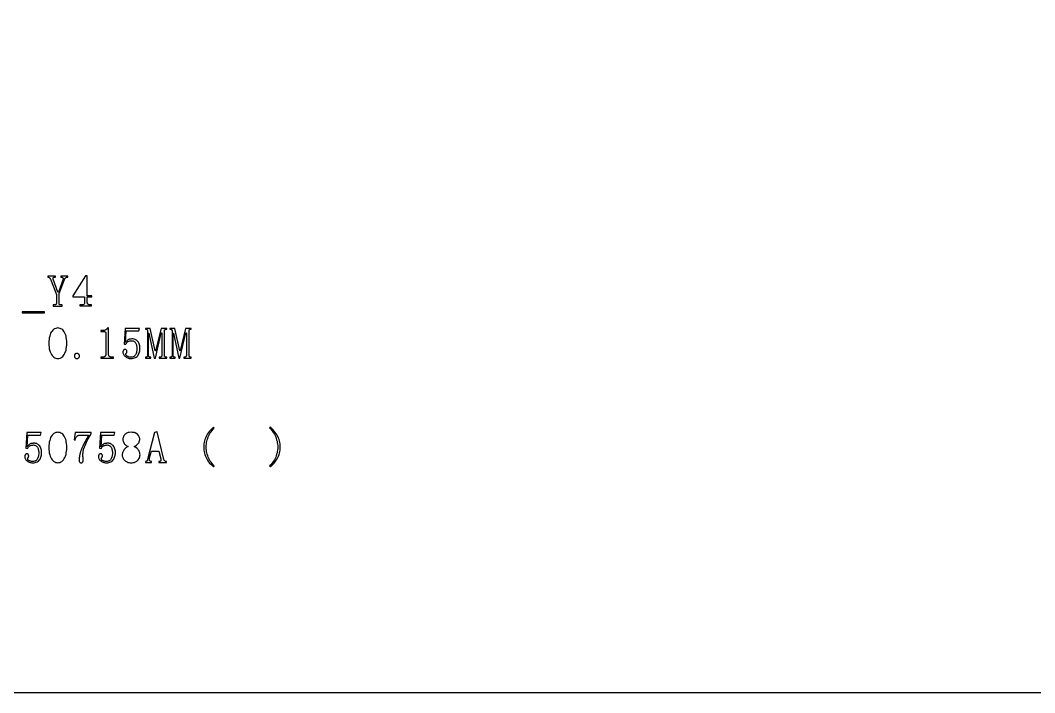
# Model space of a CAD drawing. Extents: x -150 to 150, y -100 to 100.
# Drawn here: x -75.7 to 0, y -100 to -49.8 of the extents above; entities that cross this region are included whole.
import ezdxf

# ---------------------------------------------------------------- set-up
doc = ezdxf.new("R2010")
doc.units = 0
doc.header["$MEASUREMENT"] = 0
doc.layers.get('0').update_dxf_attribs({"linetype": 'CONTINUOUS'})

msp = doc.modelspace()

# ---------------------------------------------------------------- linework, layer by layer
msp.add_lwpolyline([(-150, 99, -0.414214), (-149, 100), (-149, 100), (149, 100), (149, 100, -0.414214), (150, 99), (150, 99), (150, -99), (150, -99, -0.414214), (149, -100), (149, -100), (-149, -100), (-149, -100, -0.414214), (-150, -99), (-150, -99), (-150, 99)], format="xyb")
for points in [[(-72.48, -69.09), (-72.48, -69.11), (-72.48, -69.11), (-72.83, -70.07), (-72.83, -70.07), (-72.86, -70.07), (-72.86, -70.07), (-73.21, -69.11), (-73.21, -69.11), (-73.22, -69.09), (-73.22, -69.09), (-73.22, -69.07), (-73.22, -69.07), (-73.22, -69.05), (-73.22, -69.05), (-73.22, -69.03), (-73.22, -69.03), (-73.22, -69.02), (-73.22, -69.02), (-73.22, -69), (-73.22, -69), (-73.22, -68.99), (-73.22, -68.99), (-73.21, -68.98), (-73.21, -68.98), (-73.21, -68.97), (-73.21, -68.97), (-73.2, -68.97), (-73.2, -68.97), (-73.18, -68.96), (-73.18, -68.96), (-73.17, -68.96), (-73.17, -68.96), (-73.15, -68.96), (-73.15, -68.96), (-73.13, -68.96), (-73.13, -68.96), (-73.05, -68.96), (-73.05, -68.96), (-73.05, -68.88), (-73.05, -68.88), (-73.63, -68.88), (-73.63, -68.88), (-73.63, -68.96), (-73.63, -68.96), (-73.6, -68.96), (-73.6, -68.96), (-73.58, -68.96), (-73.58, -68.96), (-73.57, -68.96), (-73.57, -68.96), (-73.55, -68.96), (-73.55, -68.96), (-73.54, -68.97), (-73.54, -68.97), (-73.53, -68.97), (-73.53, -68.97), (-73.51, -68.98), (-73.51, -68.98), (-73.5, -68.99), (-73.5, -68.99), (-73.49, -69), (-73.49, -69), (-73.48, -69.02), (-73.48, -69.02), (-73.47, -69.03), (-73.47, -69.03), (-73.46, -69.05), (-73.46, -69.05), (-73.45, -69.06), (-73.45, -69.06), (-73.44, -69.08), (-73.44, -69.08), (-73.43, -69.1), (-73.43, -69.1), (-72.98, -70.25), (-72.98, -70.25), (-72.98, -70.92), (-72.98, -70.92), (-72.99, -70.94), (-72.99, -70.94), (-72.99, -70.95), (-72.99, -70.95), (-72.99, -70.96), (-72.99, -70.96), (-73, -70.97), (-73, -70.97), (-73, -70.98), (-73, -70.98), (-73.01, -70.99), (-73.01, -70.99), (-73.02, -71), (-73.02, -71), (-73.03, -71.01), (-73.03, -71.01), (-73.05, -71.02), (-73.05, -71.02), (-73.06, -71.03), (-73.06, -71.03), (-73.07, -71.03), (-73.07, -71.03), (-73.09, -71.03), (-73.09, -71.03), (-73.1, -71.03), (-73.1, -71.03), (-73.22, -71.03), (-73.22, -71.03), (-73.22, -71.11), (-73.22, -71.11), (-72.54, -71.11), (-72.54, -71.11), (-72.54, -71.03), (-72.54, -71.03), (-72.66, -71.03), (-72.66, -71.03), (-72.68, -71.03), (-72.68, -71.03), (-72.69, -71.03), (-72.69, -71.03), (-72.7, -71.03), (-72.7, -71.03), (-72.72, -71.02), (-72.72, -71.02), (-72.73, -71.01), (-72.73, -71.01), (-72.74, -71.01), (-72.74, -71.01), (-72.75, -71), (-72.75, -71), (-72.76, -70.99), (-72.76, -70.99), (-72.76, -70.98), (-72.76, -70.98), (-72.77, -70.97), (-72.77, -70.97), (-72.77, -70.96), (-72.77, -70.96), (-72.77, -70.95), (-72.77, -70.95), (-72.78, -70.94), (-72.78, -70.94), (-72.78, -70.92), (-72.78, -70.92), (-72.78, -70.17), (-72.78, -70.17), (-72.38, -69.13), (-72.38, -69.13), (-72.37, -69.11), (-72.37, -69.11), (-72.36, -69.08), (-72.36, -69.08), (-72.34, -69.06), (-72.34, -69.06), (-72.33, -69.04), (-72.33, -69.04), (-72.32, -69.03), (-72.32, -69.03), (-72.3, -69.01), (-72.3, -69.01), (-72.28, -69), (-72.28, -69), (-72.27, -68.99), (-72.27, -68.99), (-72.25, -68.98), (-72.25, -68.98), (-72.24, -68.97), (-72.24, -68.97), (-72.22, -68.96), (-72.22, -68.96), (-72.2, -68.96), (-72.2, -68.96), (-72.19, -68.96), (-72.19, -68.96), (-72.17, -68.96), (-72.17, -68.96), (-72.13, -68.96), (-72.13, -68.96), (-72.13, -68.88), (-72.13, -68.88), (-72.65, -68.88), (-72.65, -68.88), (-72.65, -68.96), (-72.65, -68.96), (-72.63, -68.96), (-72.63, -68.96), (-72.6, -68.96), (-72.6, -68.96), (-72.58, -68.96), (-72.58, -68.96), (-72.56, -68.96), (-72.56, -68.96), (-72.54, -68.97), (-72.54, -68.97), (-72.52, -68.97), (-72.52, -68.97), (-72.51, -68.98), (-72.51, -68.98), (-72.5, -68.99), (-72.5, -68.99), (-72.49, -69), (-72.49, -69), (-72.49, -69.02), (-72.49, -69.02), (-72.48, -69.03), (-72.48, -69.03), (-72.48, -69.05), (-72.48, -69.05), (-72.48, -69.07), (-72.48, -69.07), (-72.48, -69.09)], [(-70.68, -68.85), (-70.8, -68.85), (-70.8, -68.85), (-71.75, -70.36), (-71.75, -70.36), (-71.75, -70.42), (-71.75, -70.42), (-70.88, -70.42), (-70.88, -70.42), (-70.88, -70.86), (-70.88, -70.86), (-70.89, -70.88), (-70.89, -70.88), (-70.89, -70.92), (-70.89, -70.92), (-70.91, -70.96), (-70.91, -70.96), (-70.94, -70.99), (-70.94, -70.99), (-71, -71.02), (-71, -71.02), (-71.22, -71.02), (-71.22, -71.02), (-71.22, -71.1), (-71.22, -71.1), (-70.36, -71.1), (-70.36, -71.1), (-70.36, -71.02), (-70.36, -71.02), (-70.55, -71.02), (-70.55, -71.02), (-70.59, -71), (-70.59, -71), (-70.6, -70.99), (-70.6, -70.99), (-70.62, -70.98), (-70.62, -70.98), (-70.63, -70.97), (-70.63, -70.97), (-70.65, -70.96), (-70.65, -70.96), (-70.67, -70.92), (-70.67, -70.92), (-70.67, -70.88), (-70.67, -70.88), (-70.68, -70.86), (-70.68, -70.86), (-70.68, -70.42), (-70.68, -70.42), (-70.33, -70.42), (-70.33, -70.42), (-70.33, -70.35), (-70.33, -70.35), (-70.68, -70.35), (-70.68, -70.35), (-70.68, -68.85)], [(-75.53, -71.54), (-75.53, -71.62), (-75.53, -71.62), (-73.88, -71.62), (-73.88, -71.62), (-73.88, -71.54), (-73.88, -71.54), (-75.53, -71.54)], [(-72.87, -72.75), (-72.95, -72.76), (-72.95, -72.76), (-73.03, -72.78), (-73.03, -72.78), (-73.11, -72.81), (-73.11, -72.81), (-73.18, -72.85), (-73.18, -72.85), (-73.24, -72.91), (-73.24, -72.91), (-73.3, -72.98), (-73.3, -72.98), (-73.36, -73.06), (-73.36, -73.06), (-73.41, -73.15), (-73.41, -73.15), (-73.45, -73.25), (-73.45, -73.25), (-73.48, -73.36), (-73.48, -73.36), (-73.51, -73.48), (-73.51, -73.48), (-73.53, -73.6), (-73.53, -73.6), (-73.54, -73.74), (-73.54, -73.74), (-73.54, -74.03), (-73.54, -74.03), (-73.53, -74.17), (-73.53, -74.17), (-73.51, -74.3), (-73.51, -74.3), (-73.45, -74.54), (-73.45, -74.54), (-73.4, -74.64), (-73.4, -74.64), (-73.35, -74.73), (-73.35, -74.73), (-73.29, -74.81), (-73.29, -74.81), (-73.17, -74.93), (-73.17, -74.93), (-73.1, -74.97), (-73.1, -74.97), (-73.03, -75), (-73.03, -75), (-72.95, -75.02), (-72.95, -75.02), (-72.87, -75.03), (-72.87, -75.03), (-72.79, -75.02), (-72.79, -75.02), (-72.71, -75), (-72.71, -75), (-72.64, -74.97), (-72.64, -74.97), (-72.57, -74.93), (-72.57, -74.93), (-72.51, -74.87), (-72.51, -74.87), (-72.45, -74.8), (-72.45, -74.8), (-72.39, -74.72), (-72.39, -74.72), (-72.34, -74.63), (-72.34, -74.63), (-72.26, -74.41), (-72.26, -74.41), (-72.24, -74.29), (-72.24, -74.29), (-72.22, -74.16), (-72.22, -74.16), (-72.21, -74.03), (-72.21, -74.03), (-72.2, -73.88), (-72.2, -73.88), (-72.21, -73.73), (-72.21, -73.73), (-72.22, -73.59), (-72.22, -73.59), (-72.24, -73.46), (-72.24, -73.46), (-72.26, -73.34), (-72.26, -73.34), (-72.3, -73.23), (-72.3, -73.23), (-72.34, -73.13), (-72.34, -73.13), (-72.39, -73.04), (-72.39, -73.04), (-72.51, -72.9), (-72.51, -72.9), (-72.57, -72.85), (-72.57, -72.85), (-72.64, -72.81), (-72.64, -72.81), (-72.71, -72.78), (-72.71, -72.78), (-72.79, -72.76), (-72.79, -72.76), (-72.87, -72.75)], [(-69.08, -74.71), (-69.08, -72.74), (-69.08, -72.74), (-69.14, -72.74), (-69.14, -72.74), (-69.16, -72.76), (-69.16, -72.76), (-69.18, -72.79), (-69.18, -72.79), (-69.19, -72.81), (-69.19, -72.81), (-69.22, -72.83), (-69.22, -72.83), (-69.24, -72.85), (-69.24, -72.85), (-69.27, -72.87), (-69.27, -72.87), (-69.29, -72.89), (-69.29, -72.89), (-69.32, -72.9), (-69.32, -72.9), (-69.35, -72.91), (-69.35, -72.91), (-69.39, -72.93), (-69.39, -72.93), (-69.42, -72.93), (-69.42, -72.93), (-69.46, -72.94), (-69.46, -72.94), (-69.5, -72.94), (-69.5, -72.94), (-69.54, -72.94), (-69.54, -72.94), (-69.66, -72.94), (-69.66, -72.94), (-69.66, -73.02), (-69.66, -73.02), (-69.43, -73.02), (-69.43, -73.02), (-69.41, -73.02), (-69.41, -73.02), (-69.39, -73.02), (-69.39, -73.02), (-69.38, -73.02), (-69.38, -73.02), (-69.36, -73.03), (-69.36, -73.03), (-69.35, -73.03), (-69.35, -73.03), (-69.34, -73.04), (-69.34, -73.04), (-69.33, -73.04), (-69.33, -73.04), (-69.32, -73.05), (-69.32, -73.05), (-69.31, -73.07), (-69.31, -73.07), (-69.3, -73.08), (-69.3, -73.08), (-69.3, -73.09), (-69.3, -73.09), (-69.3, -73.1), (-69.3, -73.1), (-69.29, -73.12), (-69.29, -73.12), (-69.29, -73.14), (-69.29, -73.14), (-69.29, -74.71), (-69.29, -74.71), (-69.29, -74.74), (-69.29, -74.74), (-69.3, -74.77), (-69.3, -74.77), (-69.31, -74.79), (-69.31, -74.79), (-69.31, -74.82), (-69.31, -74.82), (-69.33, -74.84), (-69.33, -74.84), (-69.34, -74.85), (-69.34, -74.85), (-69.36, -74.87), (-69.36, -74.87), (-69.38, -74.88), (-69.38, -74.88), (-69.4, -74.9), (-69.4, -74.9), (-69.42, -74.91), (-69.42, -74.91), (-69.45, -74.92), (-69.45, -74.92), (-69.48, -74.92), (-69.48, -74.92), (-69.51, -74.93), (-69.51, -74.93), (-69.54, -74.93), (-69.54, -74.93), (-69.66, -74.93), (-69.66, -74.93), (-69.66, -75), (-69.66, -75), (-68.71, -75), (-68.71, -75), (-68.71, -74.93), (-68.71, -74.93), (-68.84, -74.93), (-68.84, -74.93), (-68.88, -74.93), (-68.88, -74.93), (-68.91, -74.92), (-68.91, -74.92), (-68.93, -74.92), (-68.93, -74.92), (-68.96, -74.91), (-68.96, -74.91), (-68.98, -74.9), (-68.98, -74.9), (-69.01, -74.88), (-69.01, -74.88), (-69.03, -74.87), (-69.03, -74.87), (-69.04, -74.85), (-69.04, -74.85), (-69.05, -74.84), (-69.05, -74.84), (-69.07, -74.82), (-69.07, -74.82), (-69.07, -74.79), (-69.07, -74.79), (-69.08, -74.77), (-69.08, -74.77), (-69.08, -74.74), (-69.08, -74.74), (-69.08, -74.71)], [(-67.24, -73.57), (-67.31, -73.57), (-67.31, -73.57), (-67.35, -73.57), (-67.35, -73.57), (-67.38, -73.57), (-67.38, -73.57), (-67.42, -73.58), (-67.42, -73.58), (-67.45, -73.58), (-67.45, -73.58), (-67.49, -73.59), (-67.49, -73.59), (-67.52, -73.59), (-67.52, -73.59), (-67.56, -73.6), (-67.56, -73.6), (-67.6, -73.62), (-67.6, -73.62), (-67.63, -73.64), (-67.63, -73.64), (-67.67, -73.66), (-67.67, -73.66), (-67.71, -73.7), (-67.71, -73.7), (-67.74, -73.73), (-67.74, -73.73), (-67.78, -73.78), (-67.78, -73.78), (-67.82, -73.83), (-67.82, -73.83), (-67.77, -72.97), (-67.77, -72.97), (-66.83, -72.97), (-66.83, -72.97), (-66.78, -72.78), (-66.78, -72.78), (-67.85, -72.78), (-67.85, -72.78), (-67.92, -73.95), (-67.92, -73.95), (-67.8, -73.97), (-67.8, -73.97), (-67.78, -73.92), (-67.78, -73.92), (-67.75, -73.88), (-67.75, -73.88), (-67.73, -73.85), (-67.73, -73.85), (-67.7, -73.82), (-67.7, -73.82), (-67.67, -73.79), (-67.67, -73.79), (-67.64, -73.77), (-67.64, -73.77), (-67.61, -73.75), (-67.61, -73.75), (-67.58, -73.74), (-67.58, -73.74), (-67.55, -73.73), (-67.55, -73.73), (-67.51, -73.72), (-67.51, -73.72), (-67.48, -73.71), (-67.48, -73.71), (-67.44, -73.71), (-67.44, -73.71), (-67.4, -73.7), (-67.4, -73.7), (-67.36, -73.7), (-67.36, -73.7), (-67.31, -73.71), (-67.31, -73.71), (-67.26, -73.72), (-67.26, -73.72), (-67.21, -73.73), (-67.21, -73.73), (-67.17, -73.75), (-67.17, -73.75), (-67.13, -73.78), (-67.13, -73.78), (-67.1, -73.82), (-67.1, -73.82), (-67.07, -73.86), (-67.07, -73.86), (-67.04, -73.91), (-67.04, -73.91), (-67.02, -73.96), (-67.02, -73.96), (-67, -74.02), (-67, -74.02), (-66.99, -74.08), (-66.99, -74.08), (-66.98, -74.14), (-66.98, -74.14), (-66.97, -74.21), (-66.97, -74.21), (-66.97, -74.29), (-66.97, -74.29), (-66.97, -74.37), (-66.97, -74.37), (-66.98, -74.45), (-66.98, -74.45), (-66.99, -74.52), (-66.99, -74.52), (-67.01, -74.59), (-67.01, -74.59), (-67.03, -74.65), (-67.03, -74.65), (-67.05, -74.71), (-67.05, -74.71), (-67.08, -74.76), (-67.08, -74.76), (-67.12, -74.81), (-67.12, -74.81), (-67.15, -74.85), (-67.15, -74.85), (-67.2, -74.88), (-67.2, -74.88), (-67.24, -74.9), (-67.24, -74.9), (-67.29, -74.92), (-67.29, -74.92), (-67.34, -74.93), (-67.34, -74.93), (-67.4, -74.94), (-67.4, -74.94), (-67.44, -74.93), (-67.44, -74.93), (-67.48, -74.93), (-67.48, -74.93), (-67.52, -74.93), (-67.52, -74.93), (-67.56, -74.92), (-67.56, -74.92), (-67.6, -74.91), (-67.6, -74.91), (-67.63, -74.89), (-67.63, -74.89), (-67.67, -74.88), (-67.67, -74.88), (-67.7, -74.86), (-67.7, -74.86), (-67.73, -74.84), (-67.73, -74.84), (-67.75, -74.82), (-67.75, -74.82), (-67.77, -74.8), (-67.77, -74.8), (-67.78, -74.78), (-67.78, -74.78), (-67.79, -74.75), (-67.79, -74.75), (-67.79, -74.72), (-67.79, -74.72), (-67.79, -74.71), (-67.79, -74.71), (-67.79, -74.69), (-67.79, -74.69), (-67.79, -74.68), (-67.79, -74.68), (-67.78, -74.66), (-67.78, -74.66), (-67.77, -74.65), (-67.77, -74.65), (-67.76, -74.64), (-67.76, -74.64), (-67.75, -74.63), (-67.75, -74.63), (-67.74, -74.61), (-67.74, -74.61), (-67.73, -74.6), (-67.73, -74.6), (-67.72, -74.58), (-67.72, -74.58), (-67.72, -74.56), (-67.72, -74.56), (-67.71, -74.54), (-67.71, -74.54), (-67.71, -74.52), (-67.71, -74.52), (-67.71, -74.5), (-67.71, -74.5), (-67.71, -74.49), (-67.71, -74.49), (-67.71, -74.48), (-67.71, -74.48), (-67.72, -74.47), (-67.72, -74.47), (-67.72, -74.45), (-67.72, -74.45), (-67.73, -74.44), (-67.73, -74.44), (-67.73, -74.43), (-67.73, -74.43), (-67.74, -74.41), (-67.74, -74.41), (-67.75, -74.4), (-67.75, -74.4), (-67.76, -74.39), (-67.76, -74.39), (-67.77, -74.38), (-67.77, -74.38), (-67.79, -74.37), (-67.79, -74.37), (-67.8, -74.37), (-67.8, -74.37), (-67.82, -74.36), (-67.82, -74.36), (-67.84, -74.36), (-67.84, -74.36), (-67.87, -74.36), (-67.87, -74.36), (-67.89, -74.37), (-67.89, -74.37), (-67.91, -74.37), (-67.91, -74.37), (-67.92, -74.38), (-67.92, -74.38), (-67.94, -74.39), (-67.94, -74.39), (-67.96, -74.4), (-67.96, -74.4), (-67.97, -74.42), (-67.97, -74.42), (-67.98, -74.44), (-67.98, -74.44), (-67.99, -74.45), (-67.99, -74.45), (-68, -74.47), (-68, -74.47), (-68, -74.49), (-68, -74.49), (-68.01, -74.51), (-68.01, -74.51), (-68.01, -74.53), (-68.01, -74.53), (-68.01, -74.55), (-68.01, -74.55), (-68.01, -74.61), (-68.01, -74.61), (-68, -74.66), (-68, -74.66), (-67.98, -74.71), (-67.98, -74.71), (-67.95, -74.76), (-67.95, -74.76), (-67.92, -74.8), (-67.92, -74.8), (-67.88, -74.85), (-67.88, -74.85), (-67.83, -74.89), (-67.83, -74.89), (-67.78, -74.92), (-67.78, -74.92), (-67.72, -74.96), (-67.72, -74.96), (-67.67, -74.98), (-67.67, -74.98), (-67.61, -75), (-67.61, -75), (-67.54, -75.02), (-67.54, -75.02), (-67.48, -75.02), (-67.48, -75.02), (-67.41, -75.03), (-67.41, -75.03), (-67.32, -75.02), (-67.32, -75.02), (-67.23, -75.01), (-67.23, -75.01), (-67.15, -74.99), (-67.15, -74.99), (-67.08, -74.96), (-67.08, -74.96), (-67.02, -74.92), (-67.02, -74.92), (-66.96, -74.87), (-66.96, -74.87), (-66.91, -74.82), (-66.91, -74.82), (-66.87, -74.76), (-66.87, -74.76), (-66.83, -74.69), (-66.83, -74.69), (-66.8, -74.61), (-66.8, -74.61), (-66.77, -74.53), (-66.77, -74.53), (-66.76, -74.45), (-66.76, -74.45), (-66.75, -74.35), (-66.75, -74.35), (-66.74, -74.25), (-66.74, -74.25), (-66.75, -74.17), (-66.75, -74.17), (-66.76, -74.09), (-66.76, -74.09), (-66.77, -74.01), (-66.77, -74.01), (-66.79, -73.94), (-66.79, -73.94), (-66.82, -73.87), (-66.82, -73.87), (-66.86, -73.81), (-66.86, -73.81), (-66.9, -73.75), (-66.9, -73.75), (-66.95, -73.7), (-66.95, -73.7), (-67, -73.66), (-67, -73.66), (-67.05, -73.63), (-67.05, -73.63), (-67.11, -73.6), (-67.11, -73.6), (-67.17, -73.58), (-67.17, -73.58), (-67.24, -73.57)], [(-64.91, -74.83), (-64.91, -74.82), (-64.91, -74.82), (-64.91, -72.95), (-64.91, -72.95), (-64.91, -72.94), (-64.91, -72.94), (-64.91, -72.93), (-64.91, -72.93), (-64.9, -72.91), (-64.9, -72.91), (-64.9, -72.9), (-64.9, -72.9), (-64.9, -72.89), (-64.9, -72.89), (-64.89, -72.89), (-64.89, -72.89), (-64.88, -72.88), (-64.88, -72.88), (-64.87, -72.87), (-64.87, -72.87), (-64.86, -72.87), (-64.86, -72.87), (-64.85, -72.86), (-64.85, -72.86), (-64.84, -72.86), (-64.84, -72.86), (-64.83, -72.85), (-64.83, -72.85), (-64.82, -72.85), (-64.82, -72.85), (-64.8, -72.85), (-64.8, -72.85), (-64.74, -72.85), (-64.74, -72.85), (-64.74, -72.78), (-64.74, -72.78), (-65.16, -72.78), (-65.16, -72.78), (-65.58, -74.47), (-65.58, -74.47), (-65.6, -74.47), (-65.6, -74.47), (-65.98, -72.78), (-65.98, -72.78), (-66.33, -72.78), (-66.33, -72.78), (-66.33, -72.85), (-66.33, -72.85), (-66.29, -72.85), (-66.29, -72.85), (-66.27, -72.85), (-66.27, -72.85), (-66.26, -72.85), (-66.26, -72.85), (-66.24, -72.86), (-66.24, -72.86), (-66.23, -72.86), (-66.23, -72.86), (-66.22, -72.87), (-66.22, -72.87), (-66.21, -72.87), (-66.21, -72.87), (-66.2, -72.88), (-66.2, -72.88), (-66.19, -72.89), (-66.19, -72.89), (-66.18, -72.9), (-66.18, -72.9), (-66.18, -72.91), (-66.18, -72.91), (-66.18, -72.93), (-66.18, -72.93), (-66.18, -72.94), (-66.18, -72.94), (-66.18, -72.95), (-66.18, -72.95), (-66.18, -74.82), (-66.18, -74.82), (-66.18, -74.83), (-66.18, -74.83), (-66.18, -74.85), (-66.18, -74.85), (-66.18, -74.86), (-66.18, -74.86), (-66.19, -74.87), (-66.19, -74.87), (-66.19, -74.88), (-66.19, -74.88), (-66.2, -74.89), (-66.2, -74.89), (-66.21, -74.89), (-66.21, -74.89), (-66.22, -74.9), (-66.22, -74.9), (-66.23, -74.91), (-66.23, -74.91), (-66.24, -74.92), (-66.24, -74.92), (-66.25, -74.92), (-66.25, -74.92), (-66.27, -74.92), (-66.27, -74.92), (-66.28, -74.93), (-66.28, -74.93), (-66.3, -74.93), (-66.3, -74.93), (-66.33, -74.93), (-66.33, -74.93), (-66.33, -75), (-66.33, -75), (-65.94, -75), (-65.94, -75), (-65.94, -74.93), (-65.94, -74.93), (-65.98, -74.93), (-65.98, -74.93), (-66, -74.93), (-66, -74.93), (-66.02, -74.92), (-66.02, -74.92), (-66.03, -74.92), (-66.03, -74.92), (-66.04, -74.92), (-66.04, -74.92), (-66.06, -74.91), (-66.06, -74.91), (-66.07, -74.9), (-66.07, -74.9), (-66.08, -74.89), (-66.08, -74.89), (-66.09, -74.88), (-66.09, -74.88), (-66.09, -74.87), (-66.09, -74.87), (-66.1, -74.86), (-66.1, -74.86), (-66.1, -74.85), (-66.1, -74.85), (-66.1, -74.83), (-66.1, -74.83), (-66.1, -74.82), (-66.1, -74.82), (-66.1, -73.15), (-66.1, -73.15), (-66.08, -73.15), (-66.08, -73.15), (-65.68, -75), (-65.68, -75), (-65.59, -75), (-65.59, -75), (-65.15, -73.11), (-65.15, -73.11), (-65.12, -73.11), (-65.12, -73.11), (-65.12, -74.82), (-65.12, -74.82), (-65.12, -74.83), (-65.12, -74.83), (-65.12, -74.85), (-65.12, -74.85), (-65.12, -74.86), (-65.12, -74.86), (-65.13, -74.87), (-65.13, -74.87), (-65.13, -74.88), (-65.13, -74.88), (-65.14, -74.89), (-65.14, -74.89), (-65.15, -74.89), (-65.15, -74.89), (-65.16, -74.9), (-65.16, -74.9), (-65.17, -74.91), (-65.17, -74.91), (-65.18, -74.92), (-65.18, -74.92), (-65.19, -74.92), (-65.19, -74.92), (-65.21, -74.92), (-65.21, -74.92), (-65.22, -74.93), (-65.22, -74.93), (-65.24, -74.93), (-65.24, -74.93), (-65.3, -74.93), (-65.3, -74.93), (-65.3, -75), (-65.3, -75), (-64.74, -75), (-64.74, -75), (-64.74, -74.93), (-64.74, -74.93), (-64.8, -74.93), (-64.8, -74.93), (-64.82, -74.93), (-64.82, -74.93), (-64.83, -74.92), (-64.83, -74.92), (-64.84, -74.92), (-64.84, -74.92), (-64.85, -74.92), (-64.85, -74.92), (-64.86, -74.91), (-64.86, -74.91), (-64.87, -74.9), (-64.87, -74.9), (-64.88, -74.89), (-64.88, -74.89), (-64.89, -74.89), (-64.89, -74.89), (-64.9, -74.88), (-64.9, -74.88), (-64.9, -74.87), (-64.9, -74.87), (-64.9, -74.86), (-64.9, -74.86), (-64.91, -74.85), (-64.91, -74.85), (-64.91, -74.83)], [(-63.08, -74.83), (-63.08, -74.82), (-63.08, -74.82), (-63.08, -72.95), (-63.08, -72.95), (-63.08, -72.94), (-63.08, -72.94), (-63.07, -72.93), (-63.07, -72.93), (-63.07, -72.91), (-63.07, -72.91), (-63.07, -72.9), (-63.07, -72.9), (-63.06, -72.89), (-63.06, -72.89), (-63.05, -72.88), (-63.05, -72.88), (-63.04, -72.87), (-63.04, -72.87), (-63.03, -72.87), (-63.03, -72.87), (-63.02, -72.86), (-63.02, -72.86), (-63.01, -72.86), (-63.01, -72.86), (-63, -72.85), (-63, -72.85), (-62.98, -72.85), (-62.98, -72.85), (-62.97, -72.85), (-62.97, -72.85), (-62.91, -72.85), (-62.91, -72.85), (-62.91, -72.78), (-62.91, -72.78), (-63.33, -72.78), (-63.33, -72.78), (-63.74, -74.47), (-63.74, -74.47), (-63.77, -74.47), (-63.77, -74.47), (-64.14, -72.78), (-64.14, -72.78), (-64.5, -72.78), (-64.5, -72.78), (-64.5, -72.85), (-64.5, -72.85), (-64.46, -72.85), (-64.46, -72.85), (-64.44, -72.85), (-64.44, -72.85), (-64.42, -72.85), (-64.42, -72.85), (-64.41, -72.86), (-64.41, -72.86), (-64.4, -72.86), (-64.4, -72.86), (-64.39, -72.87), (-64.39, -72.87), (-64.38, -72.87), (-64.38, -72.87), (-64.37, -72.88), (-64.37, -72.88), (-64.36, -72.89), (-64.36, -72.89), (-64.35, -72.9), (-64.35, -72.9), (-64.35, -72.91), (-64.35, -72.91), (-64.34, -72.93), (-64.34, -72.93), (-64.34, -72.94), (-64.34, -72.94), (-64.34, -72.95), (-64.34, -72.95), (-64.34, -74.82), (-64.34, -74.82), (-64.34, -74.83), (-64.34, -74.83), (-64.35, -74.85), (-64.35, -74.85), (-64.35, -74.86), (-64.35, -74.86), (-64.35, -74.87), (-64.35, -74.87), (-64.36, -74.88), (-64.36, -74.88), (-64.37, -74.89), (-64.37, -74.89), (-64.38, -74.89), (-64.38, -74.89), (-64.38, -74.9), (-64.38, -74.9), (-64.39, -74.91), (-64.39, -74.91), (-64.41, -74.92), (-64.41, -74.92), (-64.42, -74.92), (-64.42, -74.92), (-64.43, -74.92), (-64.43, -74.92), (-64.45, -74.93), (-64.45, -74.93), (-64.47, -74.93), (-64.47, -74.93), (-64.5, -74.93), (-64.5, -74.93), (-64.5, -75), (-64.5, -75), (-64.11, -75), (-64.11, -75), (-64.11, -74.93), (-64.11, -74.93), (-64.15, -74.93), (-64.15, -74.93), (-64.17, -74.93), (-64.17, -74.93), (-64.18, -74.92), (-64.18, -74.92), (-64.2, -74.92), (-64.2, -74.92), (-64.21, -74.92), (-64.21, -74.92), (-64.22, -74.91), (-64.22, -74.91), (-64.23, -74.9), (-64.23, -74.9), (-64.24, -74.89), (-64.24, -74.89), (-64.25, -74.89), (-64.25, -74.89), (-64.26, -74.88), (-64.26, -74.88), (-64.26, -74.87), (-64.26, -74.87), (-64.26, -74.86), (-64.26, -74.86), (-64.27, -74.85), (-64.27, -74.85), (-64.27, -74.83), (-64.27, -74.83), (-64.27, -74.82), (-64.27, -74.82), (-64.27, -73.15), (-64.27, -73.15), (-64.24, -73.15), (-64.24, -73.15), (-63.84, -75), (-63.84, -75), (-63.76, -75), (-63.76, -75), (-63.32, -73.11), (-63.32, -73.11), (-63.28, -73.11), (-63.28, -73.11), (-63.28, -74.82), (-63.28, -74.82), (-63.29, -74.83), (-63.29, -74.83), (-63.29, -74.85), (-63.29, -74.85), (-63.29, -74.86), (-63.29, -74.86), (-63.3, -74.87), (-63.3, -74.87), (-63.3, -74.88), (-63.3, -74.88), (-63.31, -74.89), (-63.31, -74.89), (-63.32, -74.89), (-63.32, -74.89), (-63.33, -74.9), (-63.33, -74.9), (-63.34, -74.91), (-63.34, -74.91), (-63.35, -74.92), (-63.35, -74.92), (-63.36, -74.92), (-63.36, -74.92), (-63.37, -74.92), (-63.37, -74.92), (-63.39, -74.93), (-63.39, -74.93), (-63.41, -74.93), (-63.41, -74.93), (-63.47, -74.93), (-63.47, -74.93), (-63.47, -75), (-63.47, -75), (-62.91, -75), (-62.91, -75), (-62.91, -74.93), (-62.91, -74.93), (-62.97, -74.93), (-62.97, -74.93), (-62.98, -74.93), (-62.98, -74.93), (-63, -74.92), (-63, -74.92), (-63.01, -74.92), (-63.01, -74.92), (-63.02, -74.92), (-63.02, -74.92), (-63.03, -74.91), (-63.03, -74.91), (-63.04, -74.9), (-63.04, -74.9), (-63.05, -74.89), (-63.05, -74.89), (-63.06, -74.89), (-63.06, -74.89), (-63.06, -74.88), (-63.06, -74.88), (-63.07, -74.87), (-63.07, -74.87), (-63.07, -74.86), (-63.07, -74.86), (-63.07, -74.85), (-63.07, -74.85), (-63.08, -74.83)], [(-71.47, -75.03), (-71.45, -75.04), (-71.45, -75.04), (-71.43, -75.03), (-71.43, -75.03), (-71.41, -75.03), (-71.41, -75.03), (-71.39, -75.03), (-71.39, -75.03), (-71.37, -75.02), (-71.37, -75.02), (-71.35, -75.01), (-71.35, -75.01), (-71.33, -74.99), (-71.33, -74.99), (-71.32, -74.98), (-71.32, -74.98), (-71.3, -74.96), (-71.3, -74.96), (-71.29, -74.95), (-71.29, -74.95), (-71.27, -74.93), (-71.27, -74.93), (-71.26, -74.91), (-71.26, -74.91), (-71.26, -74.88), (-71.26, -74.88), (-71.25, -74.86), (-71.25, -74.86), (-71.25, -74.84), (-71.25, -74.84), (-71.25, -74.81), (-71.25, -74.81), (-71.26, -74.79), (-71.26, -74.79), (-71.26, -74.77), (-71.26, -74.77), (-71.27, -74.76), (-71.27, -74.76), (-71.29, -74.74), (-71.29, -74.74), (-71.3, -74.72), (-71.3, -74.72), (-71.32, -74.7), (-71.32, -74.7), (-71.33, -74.69), (-71.33, -74.69), (-71.35, -74.67), (-71.35, -74.67), (-71.37, -74.66), (-71.37, -74.66), (-71.39, -74.65), (-71.39, -74.65), (-71.41, -74.65), (-71.41, -74.65), (-71.43, -74.65), (-71.43, -74.65), (-71.45, -74.64), (-71.45, -74.64), (-71.47, -74.65), (-71.47, -74.65), (-71.49, -74.65), (-71.49, -74.65), (-71.51, -74.65), (-71.51, -74.65), (-71.53, -74.66), (-71.53, -74.66), (-71.55, -74.67), (-71.55, -74.67), (-71.57, -74.68), (-71.57, -74.68), (-71.58, -74.69), (-71.58, -74.69), (-71.6, -74.71), (-71.6, -74.71), (-71.61, -74.73), (-71.61, -74.73), (-71.62, -74.74), (-71.62, -74.74), (-71.63, -74.77), (-71.63, -74.77), (-71.64, -74.79), (-71.64, -74.79), (-71.64, -74.81), (-71.64, -74.81), (-71.64, -74.84), (-71.64, -74.84), (-71.64, -74.86), (-71.64, -74.86), (-71.64, -74.88), (-71.64, -74.88), (-71.63, -74.91), (-71.63, -74.91), (-71.62, -74.93), (-71.62, -74.93), (-71.61, -74.95), (-71.61, -74.95), (-71.6, -74.96), (-71.6, -74.96), (-71.58, -74.98), (-71.58, -74.98), (-71.57, -74.99), (-71.57, -74.99), (-71.55, -75.01), (-71.55, -75.01), (-71.53, -75.02), (-71.53, -75.02), (-71.51, -75.03), (-71.51, -75.03), (-71.49, -75.03), (-71.49, -75.03), (-71.47, -75.03)], [(-61.28, -80.31), (-61.19, -80.22), (-61.19, -80.22), (-61.26, -80.16), (-61.26, -80.16), (-61.36, -80.26), (-61.36, -80.26), (-61.45, -80.35), (-61.45, -80.35), (-61.54, -80.45), (-61.54, -80.45), (-61.62, -80.56), (-61.62, -80.56), (-61.69, -80.66), (-61.69, -80.66), (-61.75, -80.76), (-61.75, -80.76), (-61.81, -80.87), (-61.81, -80.87), (-61.86, -80.97), (-61.86, -80.97), (-61.9, -81.08), (-61.9, -81.08), (-61.93, -81.19), (-61.93, -81.19), (-61.95, -81.3), (-61.95, -81.3), (-61.97, -81.41), (-61.97, -81.41), (-61.98, -81.53), (-61.98, -81.53), (-61.98, -81.64), (-61.98, -81.64), (-61.98, -81.76), (-61.98, -81.76), (-61.97, -81.87), (-61.97, -81.87), (-61.95, -81.99), (-61.95, -81.99), (-61.93, -82.1), (-61.93, -82.1), (-61.9, -82.21), (-61.9, -82.21), (-61.86, -82.32), (-61.86, -82.32), (-61.81, -82.43), (-61.81, -82.43), (-61.75, -82.53), (-61.75, -82.53), (-61.69, -82.63), (-61.69, -82.63), (-61.62, -82.74), (-61.62, -82.74), (-61.54, -82.84), (-61.54, -82.84), (-61.45, -82.93), (-61.45, -82.93), (-61.36, -83.03), (-61.36, -83.03), (-61.26, -83.13), (-61.26, -83.13), (-61.19, -83.06), (-61.19, -83.06), (-61.28, -82.97), (-61.28, -82.97), (-61.35, -82.88), (-61.35, -82.88), (-61.42, -82.78), (-61.42, -82.78), (-61.49, -82.69), (-61.49, -82.69), (-61.54, -82.59), (-61.54, -82.59), (-61.6, -82.49), (-61.6, -82.49), (-61.64, -82.39), (-61.64, -82.39), (-61.68, -82.29), (-61.68, -82.29), (-61.72, -82.19), (-61.72, -82.19), (-61.74, -82.09), (-61.74, -82.09), (-61.77, -81.98), (-61.77, -81.98), (-61.78, -81.87), (-61.78, -81.87), (-61.79, -81.76), (-61.79, -81.76), (-61.79, -81.64), (-61.79, -81.64), (-61.79, -81.53), (-61.79, -81.53), (-61.78, -81.42), (-61.78, -81.42), (-61.77, -81.31), (-61.77, -81.31), (-61.74, -81.21), (-61.74, -81.21), (-61.72, -81.1), (-61.72, -81.1), (-61.68, -81), (-61.68, -81), (-61.64, -80.89), (-61.64, -80.89), (-61.6, -80.79), (-61.6, -80.79), (-61.54, -80.69), (-61.54, -80.69), (-61.49, -80.59), (-61.49, -80.59), (-61.42, -80.5), (-61.42, -80.5), (-61.35, -80.4), (-61.35, -80.4), (-61.28, -80.31)], [(-57, -80.16), (-57.06, -80.22), (-57.06, -80.22), (-56.98, -80.31), (-56.98, -80.31), (-56.9, -80.4), (-56.9, -80.4), (-56.83, -80.5), (-56.83, -80.5), (-56.77, -80.59), (-56.77, -80.59), (-56.71, -80.69), (-56.71, -80.69), (-56.66, -80.79), (-56.66, -80.79), (-56.61, -80.89), (-56.61, -80.89), (-56.57, -81), (-56.57, -81), (-56.54, -81.1), (-56.54, -81.1), (-56.51, -81.21), (-56.51, -81.21), (-56.49, -81.31), (-56.49, -81.31), (-56.47, -81.42), (-56.47, -81.42), (-56.46, -81.53), (-56.46, -81.53), (-56.46, -81.64), (-56.46, -81.64), (-56.46, -81.76), (-56.46, -81.76), (-56.47, -81.87), (-56.47, -81.87), (-56.49, -81.98), (-56.49, -81.98), (-56.51, -82.09), (-56.51, -82.09), (-56.54, -82.19), (-56.54, -82.19), (-56.57, -82.29), (-56.57, -82.29), (-56.61, -82.39), (-56.61, -82.39), (-56.66, -82.49), (-56.66, -82.49), (-56.71, -82.59), (-56.71, -82.59), (-56.77, -82.69), (-56.77, -82.69), (-56.83, -82.78), (-56.83, -82.78), (-56.9, -82.88), (-56.9, -82.88), (-56.98, -82.97), (-56.98, -82.97), (-57.06, -83.06), (-57.06, -83.06), (-57, -83.13), (-57, -83.13), (-56.9, -83.03), (-56.9, -83.03), (-56.81, -82.93), (-56.81, -82.93), (-56.72, -82.84), (-56.72, -82.84), (-56.64, -82.74), (-56.64, -82.74), (-56.57, -82.63), (-56.57, -82.63), (-56.51, -82.53), (-56.51, -82.53), (-56.45, -82.43), (-56.45, -82.43), (-56.4, -82.32), (-56.4, -82.32), (-56.36, -82.21), (-56.36, -82.21), (-56.33, -82.1), (-56.33, -82.1), (-56.3, -81.99), (-56.3, -81.99), (-56.28, -81.87), (-56.28, -81.87), (-56.27, -81.76), (-56.27, -81.76), (-56.27, -81.64), (-56.27, -81.64), (-56.27, -81.53), (-56.27, -81.53), (-56.28, -81.41), (-56.28, -81.41), (-56.3, -81.3), (-56.3, -81.3), (-56.33, -81.19), (-56.33, -81.19), (-56.36, -81.08), (-56.36, -81.08), (-56.4, -80.97), (-56.4, -80.97), (-56.45, -80.87), (-56.45, -80.87), (-56.51, -80.76), (-56.51, -80.76), (-56.57, -80.66), (-56.57, -80.66), (-56.64, -80.56), (-56.64, -80.56), (-56.72, -80.45), (-56.72, -80.45), (-56.81, -80.35), (-56.81, -80.35), (-56.9, -80.26), (-56.9, -80.26), (-57, -80.16)], [(-74.57, -81.36), (-74.64, -81.36), (-74.64, -81.36), (-74.68, -81.36), (-74.68, -81.36), (-74.71, -81.36), (-74.71, -81.36), (-74.75, -81.37), (-74.75, -81.37), (-74.79, -81.37), (-74.79, -81.37), (-74.82, -81.38), (-74.82, -81.38), (-74.86, -81.39), (-74.86, -81.39), (-74.89, -81.39), (-74.89, -81.39), (-74.93, -81.41), (-74.93, -81.41), (-74.96, -81.43), (-74.96, -81.43), (-75, -81.46), (-75, -81.46), (-75.04, -81.49), (-75.04, -81.49), (-75.08, -81.53), (-75.08, -81.53), (-75.11, -81.57), (-75.11, -81.57), (-75.15, -81.62), (-75.15, -81.62), (-75.1, -80.76), (-75.1, -80.76), (-74.16, -80.76), (-74.16, -80.76), (-74.12, -80.57), (-74.12, -80.57), (-75.18, -80.57), (-75.18, -80.57), (-75.25, -81.74), (-75.25, -81.74), (-75.13, -81.76), (-75.13, -81.76), (-75.11, -81.72), (-75.11, -81.72), (-75.08, -81.68), (-75.08, -81.68), (-75.06, -81.64), (-75.06, -81.64), (-75.03, -81.61), (-75.03, -81.61), (-75, -81.58), (-75, -81.58), (-74.97, -81.56), (-74.97, -81.56), (-74.94, -81.54), (-74.94, -81.54), (-74.91, -81.53), (-74.91, -81.53), (-74.88, -81.52), (-74.88, -81.52), (-74.85, -81.51), (-74.85, -81.51), (-74.81, -81.5), (-74.81, -81.5), (-74.77, -81.5), (-74.77, -81.5), (-74.73, -81.5), (-74.73, -81.5), (-74.69, -81.49), (-74.69, -81.49), (-74.64, -81.5), (-74.64, -81.5), (-74.59, -81.51), (-74.59, -81.51), (-74.55, -81.52), (-74.55, -81.52), (-74.5, -81.55), (-74.5, -81.55), (-74.47, -81.58), (-74.47, -81.58), (-74.43, -81.61), (-74.43, -81.61), (-74.4, -81.65), (-74.4, -81.65), (-74.37, -81.7), (-74.37, -81.7), (-74.35, -81.75), (-74.35, -81.75), (-74.33, -81.81), (-74.33, -81.81), (-74.32, -81.87), (-74.32, -81.87), (-74.31, -81.93), (-74.31, -81.93), (-74.3, -82), (-74.3, -82), (-74.3, -82.08), (-74.3, -82.08), (-74.3, -82.16), (-74.3, -82.16), (-74.31, -82.24), (-74.31, -82.24), (-74.32, -82.32), (-74.32, -82.32), (-74.34, -82.38), (-74.34, -82.38), (-74.36, -82.45), (-74.36, -82.45), (-74.39, -82.5), (-74.39, -82.5), (-74.42, -82.55), (-74.42, -82.55), (-74.45, -82.6), (-74.45, -82.6), (-74.49, -82.64), (-74.49, -82.64), (-74.53, -82.67), (-74.53, -82.67), (-74.57, -82.7), (-74.57, -82.7), (-74.62, -82.71), (-74.62, -82.71), (-74.68, -82.72), (-74.68, -82.72), (-74.73, -82.73), (-74.73, -82.73), (-74.77, -82.73), (-74.77, -82.73), (-74.81, -82.72), (-74.81, -82.72), (-74.85, -82.72), (-74.85, -82.72), (-74.89, -82.71), (-74.89, -82.71), (-74.93, -82.7), (-74.93, -82.7), (-74.97, -82.68), (-74.97, -82.68), (-75, -82.67), (-75, -82.67), (-75.03, -82.65), (-75.03, -82.65), (-75.06, -82.64), (-75.06, -82.64), (-75.09, -82.62), (-75.09, -82.62), (-75.1, -82.59), (-75.1, -82.59), (-75.12, -82.57), (-75.12, -82.57), (-75.12, -82.54), (-75.12, -82.54), (-75.13, -82.51), (-75.13, -82.51), (-75.13, -82.5), (-75.13, -82.5), (-75.12, -82.48), (-75.12, -82.48), (-75.12, -82.47), (-75.12, -82.47), (-75.11, -82.46), (-75.11, -82.46), (-75.1, -82.44), (-75.1, -82.44), (-75.1, -82.43), (-75.1, -82.43), (-75.08, -82.42), (-75.08, -82.42), (-75.07, -82.4), (-75.07, -82.4), (-75.06, -82.39), (-75.06, -82.39), (-75.06, -82.37), (-75.06, -82.37), (-75.05, -82.35), (-75.05, -82.35), (-75.05, -82.34), (-75.05, -82.34), (-75.04, -82.32), (-75.04, -82.32), (-75.04, -82.29), (-75.04, -82.29), (-75.04, -82.28), (-75.04, -82.28), (-75.05, -82.27), (-75.05, -82.27), (-75.05, -82.26), (-75.05, -82.26), (-75.05, -82.24), (-75.05, -82.24), (-75.06, -82.23), (-75.06, -82.23), (-75.07, -82.22), (-75.07, -82.22), (-75.08, -82.2), (-75.08, -82.2), (-75.08, -82.19), (-75.08, -82.19), (-75.09, -82.18), (-75.09, -82.18), (-75.11, -82.17), (-75.11, -82.17), (-75.12, -82.16), (-75.12, -82.16), (-75.14, -82.16), (-75.14, -82.16), (-75.16, -82.15), (-75.16, -82.15), (-75.18, -82.15), (-75.18, -82.15), (-75.2, -82.15), (-75.2, -82.15), (-75.22, -82.16), (-75.22, -82.16), (-75.24, -82.16), (-75.24, -82.16), (-75.26, -82.17), (-75.26, -82.17), (-75.27, -82.18), (-75.27, -82.18), (-75.29, -82.2), (-75.29, -82.2), (-75.3, -82.21), (-75.3, -82.21), (-75.31, -82.23), (-75.31, -82.23), (-75.32, -82.25), (-75.32, -82.25), (-75.33, -82.26), (-75.33, -82.26), (-75.34, -82.28), (-75.34, -82.28), (-75.34, -82.3), (-75.34, -82.3), (-75.34, -82.32), (-75.34, -82.32), (-75.34, -82.34), (-75.34, -82.34), (-75.34, -82.4), (-75.34, -82.4), (-75.33, -82.45), (-75.33, -82.45), (-75.31, -82.5), (-75.31, -82.5), (-75.29, -82.55), (-75.29, -82.55), (-75.25, -82.6), (-75.25, -82.6), (-75.21, -82.64), (-75.21, -82.64), (-75.17, -82.68), (-75.17, -82.68), (-75.11, -82.72), (-75.11, -82.72), (-75.06, -82.75), (-75.06, -82.75), (-75, -82.77), (-75, -82.77), (-74.94, -82.79), (-74.94, -82.79), (-74.88, -82.81), (-74.88, -82.81), (-74.81, -82.82), (-74.81, -82.82), (-74.74, -82.82), (-74.74, -82.82), (-74.65, -82.82), (-74.65, -82.82), (-74.57, -82.8), (-74.57, -82.8), (-74.49, -82.78), (-74.49, -82.78), (-74.42, -82.75), (-74.42, -82.75), (-74.35, -82.71), (-74.35, -82.71), (-74.29, -82.67), (-74.29, -82.67), (-74.24, -82.61), (-74.24, -82.61), (-74.2, -82.55), (-74.2, -82.55), (-74.16, -82.48), (-74.16, -82.48), (-74.13, -82.4), (-74.13, -82.4), (-74.11, -82.32), (-74.11, -82.32), (-74.09, -82.24), (-74.09, -82.24), (-74.08, -82.14), (-74.08, -82.14), (-74.08, -82.04), (-74.08, -82.04), (-74.08, -81.96), (-74.08, -81.96), (-74.09, -81.88), (-74.09, -81.88), (-74.11, -81.8), (-74.11, -81.8), (-74.13, -81.73), (-74.13, -81.73), (-74.16, -81.66), (-74.16, -81.66), (-74.19, -81.6), (-74.19, -81.6), (-74.23, -81.54), (-74.23, -81.54), (-74.28, -81.5), (-74.28, -81.5), (-74.33, -81.45), (-74.33, -81.45), (-74.39, -81.42), (-74.39, -81.42), (-74.45, -81.39), (-74.45, -81.39), (-74.51, -81.38), (-74.51, -81.38), (-74.57, -81.36)], [(-72.87, -80.54), (-72.95, -80.55), (-72.95, -80.55), (-73.03, -80.57), (-73.03, -80.57), (-73.11, -80.6), (-73.11, -80.6), (-73.18, -80.64), (-73.18, -80.64), (-73.24, -80.7), (-73.24, -80.7), (-73.3, -80.77), (-73.3, -80.77), (-73.36, -80.85), (-73.36, -80.85), (-73.41, -80.94), (-73.41, -80.94), (-73.45, -81.05), (-73.45, -81.05), (-73.48, -81.15), (-73.48, -81.15), (-73.51, -81.27), (-73.51, -81.27), (-73.53, -81.4), (-73.53, -81.4), (-73.54, -81.53), (-73.54, -81.53), (-73.54, -81.82), (-73.54, -81.82), (-73.53, -81.96), (-73.53, -81.96), (-73.51, -82.09), (-73.51, -82.09), (-73.48, -82.22), (-73.48, -82.22), (-73.45, -82.33), (-73.45, -82.33), (-73.4, -82.43), (-73.4, -82.43), (-73.35, -82.52), (-73.35, -82.52), (-73.29, -82.6), (-73.29, -82.6), (-73.23, -82.67), (-73.23, -82.67), (-73.17, -82.72), (-73.17, -82.72), (-73.1, -82.76), (-73.1, -82.76), (-73.03, -82.79), (-73.03, -82.79), (-72.95, -82.81), (-72.95, -82.81), (-72.87, -82.82), (-72.87, -82.82), (-72.79, -82.81), (-72.79, -82.81), (-72.71, -82.79), (-72.71, -82.79), (-72.64, -82.76), (-72.64, -82.76), (-72.57, -82.72), (-72.57, -82.72), (-72.51, -82.66), (-72.51, -82.66), (-72.45, -82.59), (-72.45, -82.59), (-72.39, -82.51), (-72.39, -82.51), (-72.34, -82.42), (-72.34, -82.42), (-72.3, -82.32), (-72.3, -82.32), (-72.26, -82.21), (-72.26, -82.21), (-72.24, -82.09), (-72.24, -82.09), (-72.22, -81.96), (-72.22, -81.96), (-72.21, -81.82), (-72.21, -81.82), (-72.2, -81.67), (-72.2, -81.67), (-72.21, -81.52), (-72.21, -81.52), (-72.22, -81.38), (-72.22, -81.38), (-72.24, -81.25), (-72.24, -81.25), (-72.26, -81.14), (-72.26, -81.14), (-72.3, -81.03), (-72.3, -81.03), (-72.34, -80.93), (-72.34, -80.93), (-72.39, -80.84), (-72.39, -80.84), (-72.45, -80.76), (-72.45, -80.76), (-72.51, -80.69), (-72.51, -80.69), (-72.57, -80.64), (-72.57, -80.64), (-72.64, -80.6), (-72.64, -80.6), (-72.71, -80.57), (-72.71, -80.57), (-72.79, -80.55), (-72.79, -80.55), (-72.87, -80.54)], [(-70.47, -80.78), (-70.39, -80.65), (-70.39, -80.65), (-70.39, -80.57), (-70.39, -80.57), (-71.58, -80.57), (-71.58, -80.57), (-71.66, -81.11), (-71.66, -81.11), (-71.58, -81.13), (-71.58, -81.13), (-71.57, -81.08), (-71.57, -81.08), (-71.56, -81.03), (-71.56, -81.03), (-71.55, -80.99), (-71.55, -80.99), (-71.53, -80.95), (-71.53, -80.95), (-71.51, -80.91), (-71.51, -80.91), (-71.48, -80.88), (-71.48, -80.88), (-71.46, -80.85), (-71.46, -80.85), (-71.43, -80.83), (-71.43, -80.83), (-71.41, -80.81), (-71.41, -80.81), (-71.38, -80.79), (-71.38, -80.79), (-71.35, -80.78), (-71.35, -80.78), (-71.31, -80.77), (-71.31, -80.77), (-71.27, -80.76), (-71.27, -80.76), (-71.23, -80.76), (-71.23, -80.76), (-70.58, -80.76), (-70.58, -80.76), (-70.71, -81), (-70.71, -81), (-70.83, -81.22), (-70.83, -81.22), (-70.93, -81.41), (-70.93, -81.41), (-71.01, -81.59), (-71.01, -81.59), (-71.08, -81.74), (-71.08, -81.74), (-71.14, -81.88), (-71.14, -81.88), (-71.18, -81.99), (-71.18, -81.99), (-71.2, -82.1), (-71.2, -82.1), (-71.23, -82.19), (-71.23, -82.19), (-71.25, -82.29), (-71.25, -82.29), (-71.26, -82.37), (-71.26, -82.37), (-71.28, -82.45), (-71.28, -82.45), (-71.28, -82.53), (-71.28, -82.53), (-71.28, -82.6), (-71.28, -82.6), (-71.28, -82.64), (-71.28, -82.64), (-71.28, -82.67), (-71.28, -82.67), (-71.28, -82.69), (-71.28, -82.69), (-71.27, -82.72), (-71.27, -82.72), (-71.26, -82.74), (-71.26, -82.74), (-71.25, -82.76), (-71.25, -82.76), (-71.24, -82.77), (-71.24, -82.77), (-71.23, -82.78), (-71.23, -82.78), (-71.22, -82.79), (-71.22, -82.79), (-71.2, -82.8), (-71.2, -82.8), (-71.19, -82.81), (-71.19, -82.81), (-71.17, -82.82), (-71.17, -82.82), (-71.15, -82.82), (-71.15, -82.82), (-71.13, -82.82), (-71.13, -82.82), (-71.11, -82.82), (-71.11, -82.82), (-71.09, -82.82), (-71.09, -82.82), (-71.07, -82.81), (-71.07, -82.81), (-71.06, -82.81), (-71.06, -82.81), (-71.04, -82.8), (-71.04, -82.8), (-71.03, -82.79), (-71.03, -82.79), (-71.02, -82.78), (-71.02, -82.78), (-71.01, -82.76), (-71.01, -82.76), (-71, -82.75), (-71, -82.75), (-71, -82.73), (-71, -82.73), (-70.99, -82.71), (-70.99, -82.71), (-70.99, -82.69), (-70.99, -82.69), (-70.99, -82.66), (-70.99, -82.66), (-70.98, -82.64), (-70.98, -82.64), (-70.98, -82.6), (-70.98, -82.6), (-70.99, -82.56), (-70.99, -82.56), (-70.99, -82.53), (-70.99, -82.53), (-70.99, -82.49), (-70.99, -82.49), (-70.99, -82.46), (-70.99, -82.46), (-70.99, -82.43), (-70.99, -82.43), (-70.99, -82.4), (-70.99, -82.4), (-71, -82.38), (-71, -82.38), (-71, -82.35), (-71, -82.35), (-71, -82.33), (-71, -82.33), (-71, -82.31), (-71, -82.31), (-71, -82.29), (-71, -82.29), (-71, -82.27), (-71, -82.27), (-71, -82.25), (-71, -82.25), (-71, -82.16), (-71, -82.16), (-70.99, -82.07), (-70.99, -82.07), (-70.97, -81.97), (-70.97, -81.97), (-70.95, -81.86), (-70.95, -81.86), (-70.92, -81.75), (-70.92, -81.75), (-70.88, -81.64), (-70.88, -81.64), (-70.83, -81.52), (-70.83, -81.52), (-70.79, -81.4), (-70.79, -81.4), (-70.73, -81.28), (-70.73, -81.28), (-70.68, -81.16), (-70.68, -81.16), (-70.61, -81.03), (-70.61, -81.03), (-70.54, -80.91), (-70.54, -80.91), (-70.47, -80.78)], [(-69.07, -81.36), (-69.14, -81.36), (-69.14, -81.36), (-69.18, -81.36), (-69.18, -81.36), (-69.21, -81.36), (-69.21, -81.36), (-69.25, -81.37), (-69.25, -81.37), (-69.29, -81.37), (-69.29, -81.37), (-69.32, -81.38), (-69.32, -81.38), (-69.36, -81.39), (-69.36, -81.39), (-69.39, -81.39), (-69.39, -81.39), (-69.43, -81.41), (-69.43, -81.41), (-69.46, -81.43), (-69.46, -81.43), (-69.5, -81.46), (-69.5, -81.46), (-69.54, -81.49), (-69.54, -81.49), (-69.58, -81.53), (-69.58, -81.53), (-69.61, -81.57), (-69.61, -81.57), (-69.65, -81.62), (-69.65, -81.62), (-69.6, -80.76), (-69.6, -80.76), (-68.66, -80.76), (-68.66, -80.76), (-68.62, -80.57), (-68.62, -80.57), (-69.68, -80.57), (-69.68, -80.57), (-69.75, -81.74), (-69.75, -81.74), (-69.63, -81.76), (-69.63, -81.76), (-69.61, -81.72), (-69.61, -81.72), (-69.58, -81.68), (-69.58, -81.68), (-69.56, -81.64), (-69.56, -81.64), (-69.53, -81.61), (-69.53, -81.61), (-69.5, -81.58), (-69.5, -81.58), (-69.47, -81.56), (-69.47, -81.56), (-69.44, -81.54), (-69.44, -81.54), (-69.41, -81.53), (-69.41, -81.53), (-69.38, -81.52), (-69.38, -81.52), (-69.35, -81.51), (-69.35, -81.51), (-69.31, -81.5), (-69.31, -81.5), (-69.27, -81.5), (-69.27, -81.5), (-69.23, -81.5), (-69.23, -81.5), (-69.19, -81.49), (-69.19, -81.49), (-69.14, -81.5), (-69.14, -81.5), (-69.09, -81.51), (-69.09, -81.51), (-69.05, -81.52), (-69.05, -81.52), (-69, -81.55), (-69, -81.55), (-68.97, -81.58), (-68.97, -81.58), (-68.93, -81.61), (-68.93, -81.61), (-68.9, -81.65), (-68.9, -81.65), (-68.87, -81.7), (-68.87, -81.7), (-68.85, -81.75), (-68.85, -81.75), (-68.83, -81.81), (-68.83, -81.81), (-68.82, -81.87), (-68.82, -81.87), (-68.81, -81.93), (-68.81, -81.93), (-68.8, -82), (-68.8, -82), (-68.8, -82.08), (-68.8, -82.08), (-68.8, -82.16), (-68.8, -82.16), (-68.81, -82.24), (-68.81, -82.24), (-68.82, -82.32), (-68.82, -82.32), (-68.84, -82.38), (-68.84, -82.38), (-68.86, -82.45), (-68.86, -82.45), (-68.89, -82.5), (-68.89, -82.5), (-68.92, -82.55), (-68.92, -82.55), (-68.95, -82.6), (-68.95, -82.6), (-68.99, -82.64), (-68.99, -82.64), (-69.03, -82.67), (-69.03, -82.67), (-69.07, -82.7), (-69.07, -82.7), (-69.12, -82.71), (-69.12, -82.71), (-69.18, -82.72), (-69.18, -82.72), (-69.23, -82.73), (-69.23, -82.73), (-69.27, -82.73), (-69.27, -82.73), (-69.31, -82.72), (-69.31, -82.72), (-69.35, -82.72), (-69.35, -82.72), (-69.39, -82.71), (-69.39, -82.71), (-69.43, -82.7), (-69.43, -82.7), (-69.47, -82.68), (-69.47, -82.68), (-69.5, -82.67), (-69.5, -82.67), (-69.53, -82.65), (-69.53, -82.65), (-69.56, -82.64), (-69.56, -82.64), (-69.59, -82.62), (-69.59, -82.62), (-69.6, -82.59), (-69.6, -82.59), (-69.62, -82.57), (-69.62, -82.57), (-69.62, -82.54), (-69.62, -82.54), (-69.63, -82.51), (-69.63, -82.51), (-69.63, -82.5), (-69.63, -82.5), (-69.62, -82.48), (-69.62, -82.48), (-69.62, -82.47), (-69.62, -82.47), (-69.61, -82.46), (-69.61, -82.46), (-69.6, -82.44), (-69.6, -82.44), (-69.6, -82.43), (-69.6, -82.43), (-69.58, -82.42), (-69.58, -82.42), (-69.57, -82.4), (-69.57, -82.4), (-69.56, -82.39), (-69.56, -82.39), (-69.56, -82.37), (-69.56, -82.37), (-69.55, -82.35), (-69.55, -82.35), (-69.55, -82.34), (-69.55, -82.34), (-69.54, -82.32), (-69.54, -82.32), (-69.54, -82.29), (-69.54, -82.29), (-69.54, -82.28), (-69.54, -82.28), (-69.55, -82.27), (-69.55, -82.27), (-69.55, -82.26), (-69.55, -82.26), (-69.55, -82.24), (-69.55, -82.24), (-69.56, -82.23), (-69.56, -82.23), (-69.57, -82.22), (-69.57, -82.22), (-69.58, -82.2), (-69.58, -82.2), (-69.58, -82.19), (-69.58, -82.19), (-69.59, -82.18), (-69.59, -82.18), (-69.61, -82.17), (-69.61, -82.17), (-69.62, -82.16), (-69.62, -82.16), (-69.64, -82.16), (-69.64, -82.16), (-69.66, -82.15), (-69.66, -82.15), (-69.68, -82.15), (-69.68, -82.15), (-69.7, -82.15), (-69.7, -82.15), (-69.72, -82.16), (-69.72, -82.16), (-69.74, -82.16), (-69.74, -82.16), (-69.76, -82.17), (-69.76, -82.17), (-69.77, -82.18), (-69.77, -82.18), (-69.79, -82.2), (-69.79, -82.2), (-69.8, -82.21), (-69.8, -82.21), (-69.81, -82.23), (-69.81, -82.23), (-69.82, -82.25), (-69.82, -82.25), (-69.83, -82.26), (-69.83, -82.26), (-69.84, -82.28), (-69.84, -82.28), (-69.84, -82.3), (-69.84, -82.3), (-69.84, -82.32), (-69.84, -82.32), (-69.84, -82.34), (-69.84, -82.34), (-69.84, -82.4), (-69.84, -82.4), (-69.83, -82.45), (-69.83, -82.45), (-69.81, -82.5), (-69.81, -82.5), (-69.79, -82.55), (-69.79, -82.55), (-69.75, -82.6), (-69.75, -82.6), (-69.71, -82.64), (-69.71, -82.64), (-69.67, -82.68), (-69.67, -82.68), (-69.61, -82.72), (-69.61, -82.72), (-69.56, -82.75), (-69.56, -82.75), (-69.5, -82.77), (-69.5, -82.77), (-69.44, -82.79), (-69.44, -82.79), (-69.38, -82.81), (-69.38, -82.81), (-69.31, -82.82), (-69.31, -82.82), (-69.24, -82.82), (-69.24, -82.82), (-69.15, -82.82), (-69.15, -82.82), (-69.07, -82.8), (-69.07, -82.8), (-68.99, -82.78), (-68.99, -82.78), (-68.92, -82.75), (-68.92, -82.75), (-68.85, -82.71), (-68.85, -82.71), (-68.79, -82.67), (-68.79, -82.67), (-68.74, -82.61), (-68.74, -82.61), (-68.7, -82.55), (-68.7, -82.55), (-68.66, -82.48), (-68.66, -82.48), (-68.63, -82.4), (-68.63, -82.4), (-68.61, -82.32), (-68.61, -82.32), (-68.59, -82.24), (-68.59, -82.24), (-68.58, -82.14), (-68.58, -82.14), (-68.58, -82.04), (-68.58, -82.04), (-68.58, -81.96), (-68.58, -81.96), (-68.59, -81.88), (-68.59, -81.88), (-68.61, -81.8), (-68.61, -81.8), (-68.63, -81.73), (-68.63, -81.73), (-68.66, -81.66), (-68.66, -81.66), (-68.69, -81.6), (-68.69, -81.6), (-68.73, -81.54), (-68.73, -81.54), (-68.78, -81.5), (-68.78, -81.5), (-68.83, -81.45), (-68.83, -81.45), (-68.89, -81.42), (-68.89, -81.42), (-68.95, -81.39), (-68.95, -81.39), (-69.01, -81.38), (-69.01, -81.38), (-69.07, -81.36)], [(-67.38, -80.54), (-67.54, -80.56), (-67.54, -80.56), (-67.61, -80.57), (-67.61, -80.57), (-67.68, -80.59), (-67.68, -80.59), (-67.74, -80.62), (-67.74, -80.62), (-67.79, -80.65), (-67.79, -80.65), (-67.84, -80.69), (-67.84, -80.69), (-67.89, -80.74), (-67.89, -80.74), (-67.92, -80.79), (-67.92, -80.79), (-67.96, -80.84), (-67.96, -80.84), (-67.98, -80.89), (-67.98, -80.89), (-68, -80.95), (-68, -80.95), (-68.01, -81.01), (-68.01, -81.01), (-68.01, -81.12), (-68.01, -81.12), (-68, -81.17), (-68, -81.17), (-67.99, -81.21), (-67.99, -81.21), (-67.98, -81.26), (-67.98, -81.26), (-67.92, -81.38), (-67.92, -81.38), (-67.89, -81.42), (-67.89, -81.42), (-67.85, -81.45), (-67.85, -81.45), (-67.82, -81.49), (-67.82, -81.49), (-67.78, -81.52), (-67.78, -81.52), (-67.73, -81.55), (-67.73, -81.55), (-67.69, -81.58), (-67.69, -81.58), (-67.63, -81.6), (-67.63, -81.6), (-67.69, -81.64), (-67.69, -81.64), (-67.75, -81.67), (-67.75, -81.67), (-67.79, -81.71), (-67.79, -81.71), (-67.84, -81.75), (-67.84, -81.75), (-67.92, -81.83), (-67.92, -81.83), (-67.95, -81.88), (-67.95, -81.88), (-67.98, -81.92), (-67.98, -81.92), (-68.02, -82.02), (-68.02, -82.02), (-68.04, -82.08), (-68.04, -82.08), (-68.05, -82.13), (-68.05, -82.13), (-68.06, -82.19), (-68.06, -82.19), (-68.06, -82.32), (-68.06, -82.32), (-68.04, -82.38), (-68.04, -82.38), (-68.02, -82.43), (-68.02, -82.43), (-68, -82.49), (-68, -82.49), (-67.96, -82.54), (-67.96, -82.54), (-67.92, -82.6), (-67.92, -82.6), (-67.87, -82.64), (-67.87, -82.64), (-67.81, -82.69), (-67.81, -82.69), (-67.75, -82.73), (-67.75, -82.73), (-67.69, -82.76), (-67.69, -82.76), (-67.62, -82.79), (-67.62, -82.79), (-67.55, -82.8), (-67.55, -82.8), (-67.48, -82.82), (-67.48, -82.82), (-67.32, -82.82), (-67.32, -82.82), (-67.24, -82.8), (-67.24, -82.8), (-67.17, -82.79), (-67.17, -82.79), (-67.03, -82.73), (-67.03, -82.73), (-66.97, -82.69), (-66.97, -82.69), (-66.87, -82.59), (-66.87, -82.59), (-66.79, -82.49), (-66.79, -82.49), (-66.77, -82.43), (-66.77, -82.43), (-66.75, -82.36), (-66.75, -82.36), (-66.74, -82.3), (-66.74, -82.3), (-66.73, -82.23), (-66.73, -82.23), (-66.74, -82.18), (-66.74, -82.18), (-66.74, -82.13), (-66.74, -82.13), (-66.75, -82.08), (-66.75, -82.08), (-66.79, -81.98), (-66.79, -81.98), (-66.81, -81.94), (-66.81, -81.94), (-66.84, -81.89), (-66.84, -81.89), (-66.87, -81.85), (-66.87, -81.85), (-66.91, -81.81), (-66.91, -81.81), (-66.95, -81.76), (-66.95, -81.76), (-67.05, -81.68), (-67.05, -81.68), (-67.17, -81.6), (-67.17, -81.6), (-67.11, -81.57), (-67.11, -81.57), (-67.01, -81.51), (-67.01, -81.51), (-66.97, -81.48), (-66.97, -81.48), (-66.93, -81.44), (-66.93, -81.44), (-66.89, -81.41), (-66.89, -81.41), (-66.83, -81.33), (-66.83, -81.33), (-66.81, -81.29), (-66.81, -81.29), (-66.79, -81.24), (-66.79, -81.24), (-66.77, -81.16), (-66.77, -81.16), (-66.76, -81.11), (-66.76, -81.11), (-66.76, -81.01), (-66.76, -81.01), (-66.77, -80.95), (-66.77, -80.95), (-66.79, -80.89), (-66.79, -80.89), (-66.85, -80.79), (-66.85, -80.79), (-66.93, -80.69), (-66.93, -80.69), (-66.98, -80.65), (-66.98, -80.65), (-67.1, -80.59), (-67.1, -80.59), (-67.16, -80.57), (-67.16, -80.57), (-67.3, -80.55), (-67.3, -80.55), (-67.38, -80.54)], [(-65.46, -80.51), (-65.49, -80.51), (-65.49, -80.51), (-65.66, -80.57), (-65.66, -80.57), (-66.17, -82.57), (-66.17, -82.57), (-66.17, -82.59), (-66.17, -82.59), (-66.18, -82.61), (-66.18, -82.61), (-66.18, -82.63), (-66.18, -82.63), (-66.19, -82.65), (-66.19, -82.65), (-66.2, -82.66), (-66.2, -82.66), (-66.21, -82.68), (-66.21, -82.68), (-66.22, -82.69), (-66.22, -82.69), (-66.23, -82.69), (-66.23, -82.69), (-66.24, -82.7), (-66.24, -82.7), (-66.26, -82.71), (-66.26, -82.71), (-66.27, -82.71), (-66.27, -82.71), (-66.28, -82.72), (-66.28, -82.72), (-66.34, -82.72), (-66.34, -82.72), (-66.34, -82.79), (-66.34, -82.79), (-65.87, -82.79), (-65.87, -82.79), (-65.87, -82.72), (-65.87, -82.72), (-65.93, -82.72), (-65.93, -82.72), (-65.96, -82.71), (-65.96, -82.71), (-65.98, -82.71), (-65.98, -82.71), (-65.99, -82.69), (-65.99, -82.69), (-66.01, -82.68), (-66.01, -82.68), (-66.03, -82.64), (-66.03, -82.64), (-66.03, -82.62), (-66.03, -82.62), (-66.04, -82.6), (-66.04, -82.6), (-66.04, -82.52), (-66.04, -82.52), (-66.03, -82.49), (-66.03, -82.49), (-66.03, -82.45), (-66.03, -82.45), (-65.89, -81.95), (-65.89, -81.95), (-65.33, -81.95), (-65.33, -81.95), (-65.19, -82.53), (-65.19, -82.53), (-65.19, -82.55), (-65.19, -82.55), (-65.18, -82.58), (-65.18, -82.58), (-65.18, -82.67), (-65.18, -82.67), (-65.21, -82.7), (-65.21, -82.7), (-65.23, -82.71), (-65.23, -82.71), (-65.24, -82.72), (-65.24, -82.72), (-65.33, -82.72), (-65.33, -82.72), (-65.33, -82.79), (-65.33, -82.79), (-64.77, -82.79), (-64.77, -82.79), (-64.77, -82.72), (-64.77, -82.72), (-64.84, -82.72), (-64.84, -82.72), (-64.85, -82.71), (-64.85, -82.71), (-64.86, -82.71), (-64.86, -82.71), (-64.88, -82.7), (-64.88, -82.7), (-64.92, -82.66), (-64.92, -82.66), (-64.93, -82.64), (-64.93, -82.64), (-64.94, -82.63), (-64.94, -82.63), (-64.97, -82.57), (-64.97, -82.57), (-65.46, -80.51)]]:
    msp.add_lwpolyline(points)

doc.saveas('drawing.dxf')
